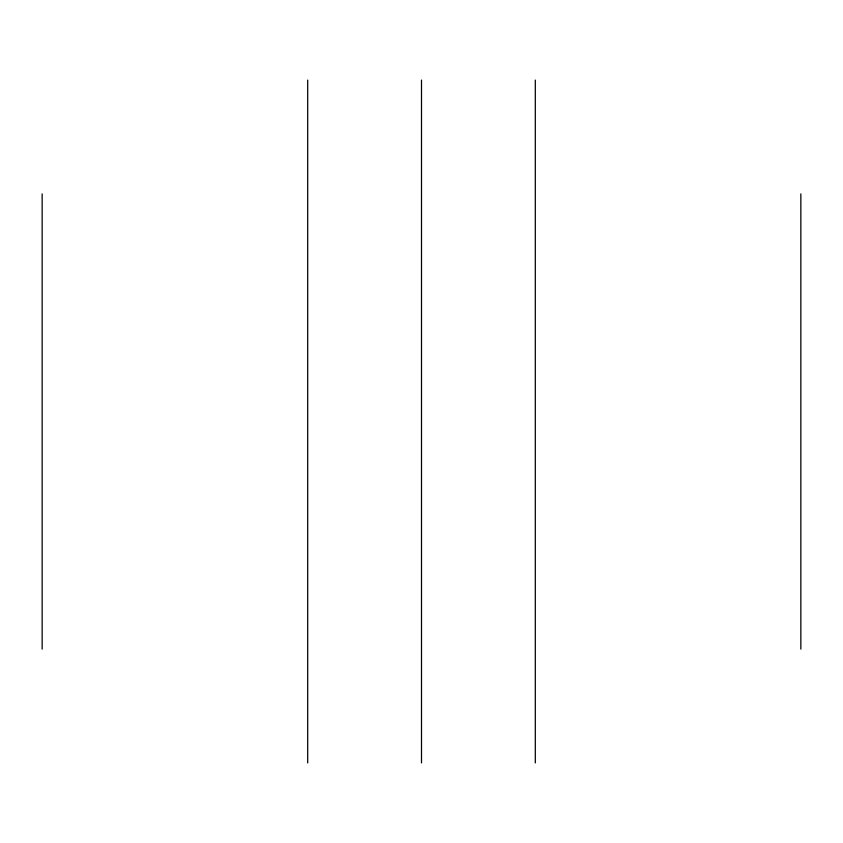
<?xml version="1.0" encoding="UTF-8"?>
<svg xmlns="http://www.w3.org/2000/svg" width="843" height="843" viewBox="0 0 843 843"><rect width="100%" height="100%" fill="white"/><g stroke="black" fill="none" stroke-linecap="round" stroke-linejoin="round"><path stroke-width="1.26" d="M800.85 193.89L800.85 649.11M535.305 80.085L535.305 762.915M421.5 80.085L421.5 762.915M307.695 80.085L307.695 762.915M42.15 193.89L42.15 649.11"/></g></svg>
